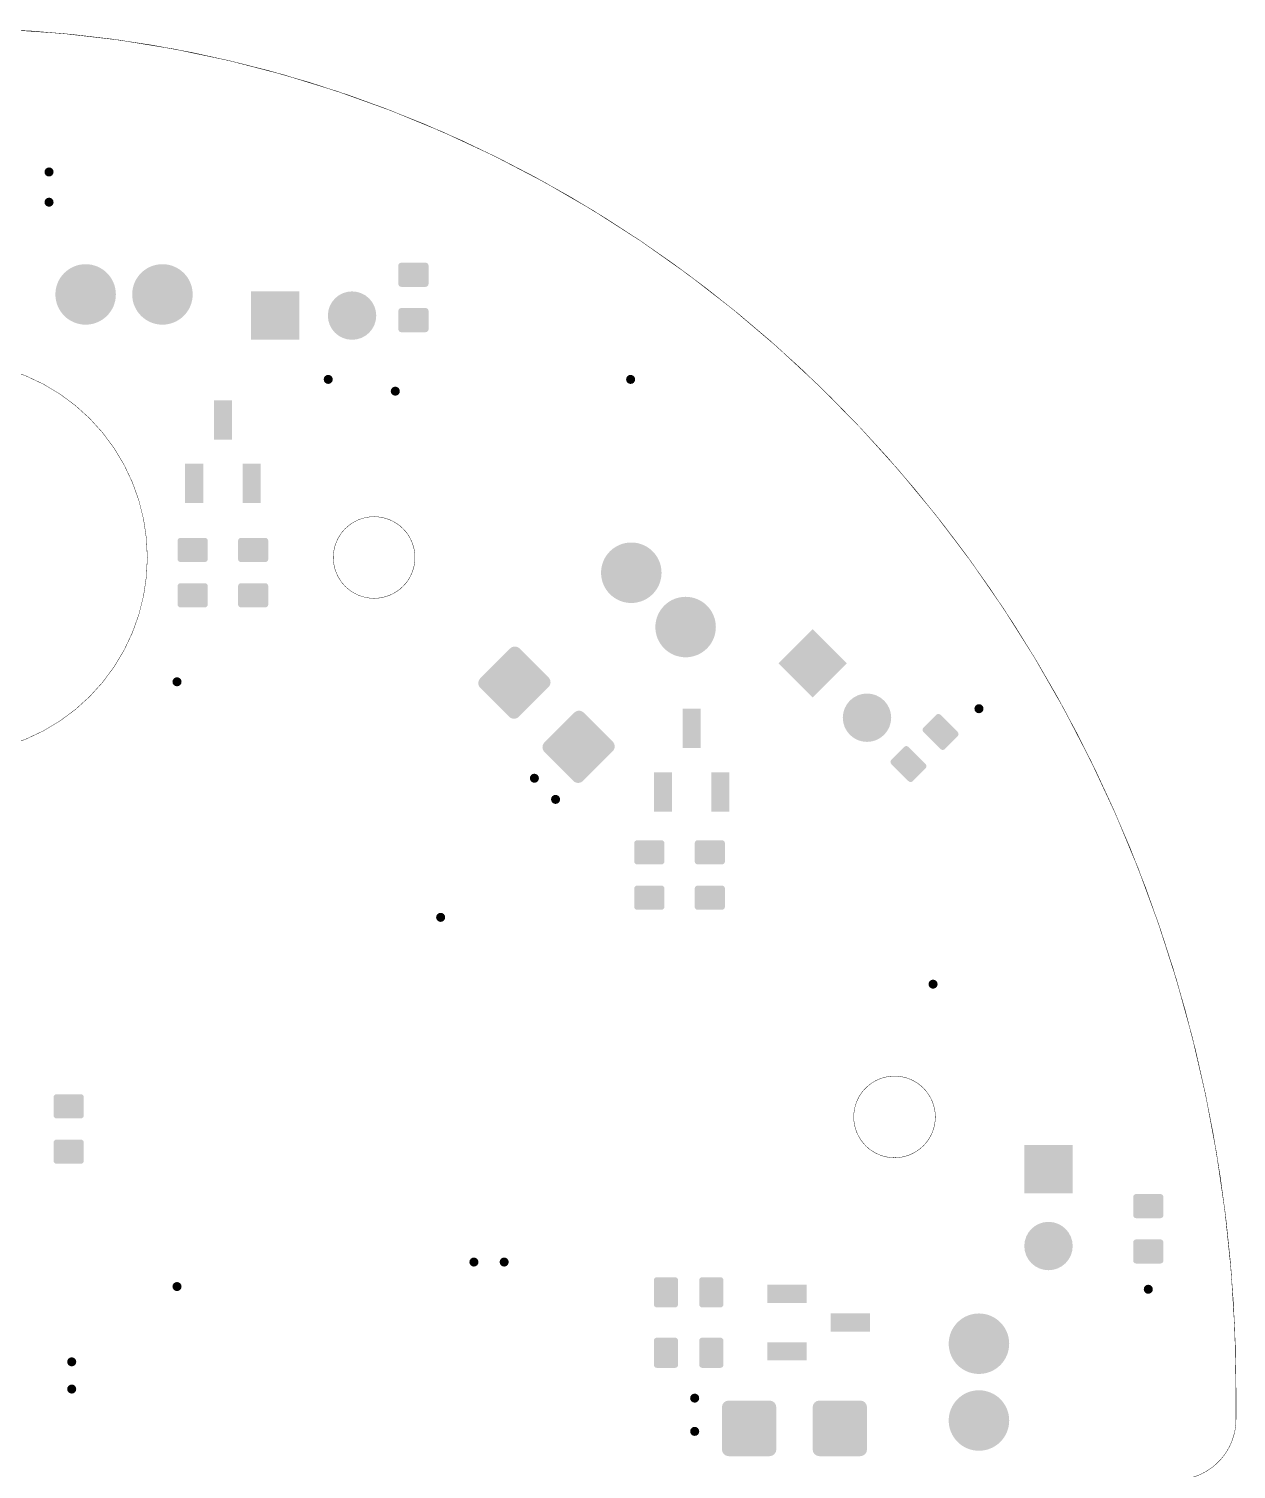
# Model space of a CAD drawing. Header units: inches. Extents: x -42.5 to 42.5, y -72.5 to 17.5.
# Drawn here: x 2.58 to 42.51, y -30.15 to 17.48 of the extents above; entities that cross this region are included whole.
import ezdxf

# ---------------------------------------------------------------- set-up
doc = ezdxf.new("R2010")
doc.units = ezdxf.units.IN
for name, color, linetype in [('Bottom Paste', 16, 'Continuous'), ('Mechanical 1', 6, 'Continuous'), ('Multi-Layer', 9, 'Continuous'), ('Pad Holes', 156, 'Continuous'), ('Via Holes', 16, 'Continuous')]:
    doc.layers.add(name, color=color, linetype=linetype)

# ---------------------------------------------------------------- blocks, each defined once
blk = doc.blocks.new('RES_0603_B_19')
at = {"layer": 'Bottom Paste'}
h = blk.add_hatch(color=16, dxfattribs=at)
edge = h.paths.add_edge_path()
edge.add_arc((-1.05, 0.4), 0.1, 90, 180)
edge.add_line((-1.15, 0.4), (-1.15, -0.4))
edge.add_arc((-1.05, -0.4), 0.1, 180, 270)
edge.add_line((-1.05, -0.5), (-0.45, -0.5))
edge.add_arc((-0.45, -0.4), 0.1, 270, 360)
edge.add_line((-0.35, -0.4), (-0.35, 0.4))
edge.add_arc((-0.45, 0.4), 0.1, 0, 90)
edge.add_line((-0.45, 0.5), (-1.05, 0.5))
h = blk.add_hatch(color=16, dxfattribs=at)
edge = h.paths.add_edge_path()
edge.add_arc((0.45, 0.4), 0.1, 90, 180)
edge.add_line((0.35, 0.4), (0.35, -0.4))
edge.add_arc((0.45, -0.4), 0.1, 180, 270)
edge.add_line((0.45, -0.5), (1.05, -0.5))
edge.add_arc((1.05, -0.4), 0.1, 270, 360)
edge.add_line((1.15, -0.4), (1.15, 0.4))
edge.add_arc((1.05, 0.4), 0.1, 0, 90)
edge.add_line((1.05, 0.5), (0.45, 0.5))
blk = doc.blocks.new('RES_0603_B_20')
at = {"layer": 'Bottom Paste'}
h = blk.add_hatch(color=16, dxfattribs=at)
edge = h.paths.add_edge_path()
edge.add_arc((-1.05, 0.4), 0.1, 90, 180)
edge.add_line((-1.15, 0.4), (-1.15, -0.4))
edge.add_arc((-1.05, -0.4), 0.1, 180, 270)
edge.add_line((-1.05, -0.5), (-0.45, -0.5))
edge.add_arc((-0.45, -0.4), 0.1, 270, 360)
edge.add_line((-0.35, -0.4), (-0.35, 0.4))
edge.add_arc((-0.45, 0.4), 0.1, 0, 90)
edge.add_line((-0.45, 0.5), (-1.05, 0.5))
h = blk.add_hatch(color=16, dxfattribs=at)
edge = h.paths.add_edge_path()
edge.add_arc((0.45, 0.4), 0.1, 90, 180)
edge.add_line((0.35, 0.4), (0.35, -0.4))
edge.add_arc((0.45, -0.4), 0.1, 180, 270)
edge.add_line((0.45, -0.5), (1.05, -0.5))
edge.add_arc((1.05, -0.4), 0.1, 270, 360)
edge.add_line((1.15, -0.4), (1.15, 0.4))
edge.add_arc((1.05, 0.4), 0.1, 0, 90)
edge.add_line((1.05, 0.5), (0.45, 0.5))
blk = doc.blocks.new('RES_0603_B_21')
at = {"layer": 'Bottom Paste'}
h = blk.add_hatch(color=16, dxfattribs=at)
edge = h.paths.add_edge_path()
edge.add_arc((-1.05, 0.4), 0.1, 90, 180)
edge.add_line((-1.15, 0.4), (-1.15, -0.4))
edge.add_arc((-1.05, -0.4), 0.1, 180, 270)
edge.add_line((-1.05, -0.5), (-0.45, -0.5))
edge.add_arc((-0.45, -0.4), 0.1, 270, 360)
edge.add_line((-0.35, -0.4), (-0.35, 0.4))
edge.add_arc((-0.45, 0.4), 0.1, 0, 90)
edge.add_line((-0.45, 0.5), (-1.05, 0.5))
h = blk.add_hatch(color=16, dxfattribs=at)
edge = h.paths.add_edge_path()
edge.add_arc((0.45, 0.4), 0.1, 90, 180)
edge.add_line((0.35, 0.4), (0.35, -0.4))
edge.add_arc((0.45, -0.4), 0.1, 180, 270)
edge.add_line((0.45, -0.5), (1.05, -0.5))
edge.add_arc((1.05, -0.4), 0.1, 270, 360)
edge.add_line((1.15, -0.4), (1.15, 0.4))
edge.add_arc((1.05, 0.4), 0.1, 0, 90)
edge.add_line((1.05, 0.5), (0.45, 0.5))
blk = doc.blocks.new('RES_0603_B_31')
at = {"layer": 'Bottom Paste'}
h = blk.add_hatch(color=16, dxfattribs=at)
edge = h.paths.add_edge_path()
edge.add_arc((-1.05, 0.4), 0.1, 90, 180)
edge.add_line((-1.15, 0.4), (-1.15, -0.4))
edge.add_arc((-1.05, -0.4), 0.1, 180, 270)
edge.add_line((-1.05, -0.5), (-0.45, -0.5))
edge.add_arc((-0.45, -0.4), 0.1, 270, 360)
edge.add_line((-0.35, -0.4), (-0.35, 0.4))
edge.add_arc((-0.45, 0.4), 0.1, 0, 90)
edge.add_line((-0.45, 0.5), (-1.05, 0.5))
h = blk.add_hatch(color=16, dxfattribs=at)
edge = h.paths.add_edge_path()
edge.add_arc((0.45, 0.4), 0.1, 90, 180)
edge.add_line((0.35, 0.4), (0.35, -0.4))
edge.add_arc((0.45, -0.4), 0.1, 180, 270)
edge.add_line((0.45, -0.5), (1.05, -0.5))
edge.add_arc((1.05, -0.4), 0.1, 270, 360)
edge.add_line((1.15, -0.4), (1.15, 0.4))
edge.add_arc((1.05, 0.4), 0.1, 0, 90)
edge.add_line((1.05, 0.5), (0.45, 0.5))
blk = doc.blocks.new('RES_0603_B_32')
at = {"layer": 'Bottom Paste'}
h = blk.add_hatch(color=16, dxfattribs=at)
edge = h.paths.add_edge_path()
edge.add_arc((-1.05, 0.4), 0.1, 90, 180)
edge.add_line((-1.15, 0.4), (-1.15, -0.4))
edge.add_arc((-1.05, -0.4), 0.1, 180, 270)
edge.add_line((-1.05, -0.5), (-0.45, -0.5))
edge.add_arc((-0.45, -0.4), 0.1, 270, 360)
edge.add_line((-0.35, -0.4), (-0.35, 0.4))
edge.add_arc((-0.45, 0.4), 0.1, 0, 90)
edge.add_line((-0.45, 0.5), (-1.05, 0.5))
h = blk.add_hatch(color=16, dxfattribs=at)
edge = h.paths.add_edge_path()
edge.add_arc((0.45, 0.4), 0.1, 90, 180)
edge.add_line((0.35, 0.4), (0.35, -0.4))
edge.add_arc((0.45, -0.4), 0.1, 180, 270)
edge.add_line((0.45, -0.5), (1.05, -0.5))
edge.add_arc((1.05, -0.4), 0.1, 270, 360)
edge.add_line((1.15, -0.4), (1.15, 0.4))
edge.add_arc((1.05, 0.4), 0.1, 0, 90)
edge.add_line((1.05, 0.5), (0.45, 0.5))
blk = doc.blocks.new('RES_0603_B_34')
at = {"layer": 'Bottom Paste'}
h = blk.add_hatch(color=16, dxfattribs=at)
edge = h.paths.add_edge_path()
edge.add_arc((-1.05, 0.4), 0.1, 90, 180)
edge.add_line((-1.15, 0.4), (-1.15, -0.4))
edge.add_arc((-1.05, -0.4), 0.1, 180, 270)
edge.add_line((-1.05, -0.5), (-0.45, -0.5))
edge.add_arc((-0.45, -0.4), 0.1, 270, 360)
edge.add_line((-0.35, -0.4), (-0.35, 0.4))
edge.add_arc((-0.45, 0.4), 0.1, 0, 90)
edge.add_line((-0.45, 0.5), (-1.05, 0.5))
h = blk.add_hatch(color=16, dxfattribs=at)
edge = h.paths.add_edge_path()
edge.add_arc((0.45, 0.4), 0.1, 90, 180)
edge.add_line((0.35, 0.4), (0.35, -0.4))
edge.add_arc((0.45, -0.4), 0.1, 180, 270)
edge.add_line((0.45, -0.5), (1.05, -0.5))
edge.add_arc((1.05, -0.4), 0.1, 270, 360)
edge.add_line((1.15, -0.4), (1.15, 0.4))
edge.add_arc((1.05, 0.4), 0.1, 0, 90)
edge.add_line((1.05, 0.5), (0.45, 0.5))
blk = doc.blocks.new('RES_0603_B_35')
at = {"layer": 'Bottom Paste'}
h = blk.add_hatch(color=16, dxfattribs=at)
edge = h.paths.add_edge_path()
edge.add_arc((-1.05, 0.4), 0.1, 90, 180)
edge.add_line((-1.15, 0.4), (-1.15, -0.4))
edge.add_arc((-1.05, -0.4), 0.1, 180, 270)
edge.add_line((-1.05, -0.5), (-0.45, -0.5))
edge.add_arc((-0.45, -0.4), 0.1, 270, 360)
edge.add_line((-0.35, -0.4), (-0.35, 0.4))
edge.add_arc((-0.45, 0.4), 0.1, 0, 90)
edge.add_line((-0.45, 0.5), (-1.05, 0.5))
h = blk.add_hatch(color=16, dxfattribs=at)
edge = h.paths.add_edge_path()
edge.add_arc((0.45, 0.4), 0.1, 90, 180)
edge.add_line((0.35, 0.4), (0.35, -0.4))
edge.add_arc((0.45, -0.4), 0.1, 180, 270)
edge.add_line((0.45, -0.5), (1.05, -0.5))
edge.add_arc((1.05, -0.4), 0.1, 270, 360)
edge.add_line((1.15, -0.4), (1.15, 0.4))
edge.add_arc((1.05, 0.4), 0.1, 0, 90)
edge.add_line((1.05, 0.5), (0.45, 0.5))
blk = doc.blocks.new('RES_1206_B_36')
at = {"layer": 'Bottom Paste'}
h = blk.add_hatch(color=16, dxfattribs=at)
edge = h.paths.add_edge_path()
edge.add_arc((-2.175, 0.695), 0.225, 90, 180)
edge.add_line((-2.4, 0.695), (-2.4, -0.695))
edge.add_arc((-2.175, -0.695), 0.225, 180, 270)
edge.add_line((-2.175, -0.92), (-0.825, -0.92))
edge.add_arc((-0.825, -0.695), 0.225, 270, 360)
edge.add_line((-0.6, -0.695), (-0.6, 0.695))
edge.add_arc((-0.825, 0.695), 0.225, 0, 90)
edge.add_line((-0.825, 0.92), (-2.175, 0.92))
h = blk.add_hatch(color=16, dxfattribs=at)
edge = h.paths.add_edge_path()
edge.add_arc((0.825, 0.695), 0.225, 90, 180)
edge.add_line((0.6, 0.695), (0.6, -0.695))
edge.add_arc((0.825, -0.695), 0.225, 180, 270)
edge.add_line((0.825, -0.92), (2.175, -0.92))
edge.add_arc((2.175, -0.695), 0.225, 270, 360)
edge.add_line((2.4, -0.695), (2.4, 0.695))
edge.add_arc((2.175, 0.695), 0.225, 0, 90)
edge.add_line((2.175, 0.92), (0.825, 0.92))
blk = doc.blocks.new('RES_0603_B_37')
at = {"layer": 'Bottom Paste'}
h = blk.add_hatch(color=16, dxfattribs=at)
edge = h.paths.add_edge_path()
edge.add_arc((-1.05, 0.4), 0.1, 90, 180)
edge.add_line((-1.15, 0.4), (-1.15, -0.4))
edge.add_arc((-1.05, -0.4), 0.1, 180, 270)
edge.add_line((-1.05, -0.5), (-0.45, -0.5))
edge.add_arc((-0.45, -0.4), 0.1, 270, 360)
edge.add_line((-0.35, -0.4), (-0.35, 0.4))
edge.add_arc((-0.45, 0.4), 0.1, 0, 90)
edge.add_line((-0.45, 0.5), (-1.05, 0.5))
h = blk.add_hatch(color=16, dxfattribs=at)
edge = h.paths.add_edge_path()
edge.add_arc((0.45, 0.4), 0.1, 90, 180)
edge.add_line((0.35, 0.4), (0.35, -0.4))
edge.add_arc((0.45, -0.4), 0.1, 180, 270)
edge.add_line((0.45, -0.5), (1.05, -0.5))
edge.add_arc((1.05, -0.4), 0.1, 270, 360)
edge.add_line((1.15, -0.4), (1.15, 0.4))
edge.add_arc((1.05, 0.4), 0.1, 0, 90)
edge.add_line((1.05, 0.5), (0.45, 0.5))
blk = doc.blocks.new('RES_0603_B_38')
at = {"layer": 'Bottom Paste'}
h = blk.add_hatch(color=16, dxfattribs=at)
edge = h.paths.add_edge_path()
edge.add_arc((-1.05, 0.4), 0.1, 90, 180)
edge.add_line((-1.15, 0.4), (-1.15, -0.4))
edge.add_arc((-1.05, -0.4), 0.1, 180, 270)
edge.add_line((-1.05, -0.5), (-0.45, -0.5))
edge.add_arc((-0.45, -0.4), 0.1, 270, 360)
edge.add_line((-0.35, -0.4), (-0.35, 0.4))
edge.add_arc((-0.45, 0.4), 0.1, 0, 90)
edge.add_line((-0.45, 0.5), (-1.05, 0.5))
h = blk.add_hatch(color=16, dxfattribs=at)
edge = h.paths.add_edge_path()
edge.add_arc((0.45, 0.4), 0.1, 90, 180)
edge.add_line((0.35, 0.4), (0.35, -0.4))
edge.add_arc((0.45, -0.4), 0.1, 180, 270)
edge.add_line((0.45, -0.5), (1.05, -0.5))
edge.add_arc((1.05, -0.4), 0.1, 270, 360)
edge.add_line((1.15, -0.4), (1.15, 0.4))
edge.add_arc((1.05, 0.4), 0.1, 0, 90)
edge.add_line((1.05, 0.5), (0.45, 0.5))
blk = doc.blocks.new('RES_1206_B_39')
at = {"layer": 'Bottom Paste'}
h = blk.add_hatch(color=16, dxfattribs=at)
edge = h.paths.add_edge_path()
edge.add_arc((-2.175, 0.695), 0.225, 90, 180)
edge.add_line((-2.4, 0.695), (-2.4, -0.695))
edge.add_arc((-2.175, -0.695), 0.225, 180, 270)
edge.add_line((-2.175, -0.92), (-0.825, -0.92))
edge.add_arc((-0.825, -0.695), 0.225, 270, 360)
edge.add_line((-0.6, -0.695), (-0.6, 0.695))
edge.add_arc((-0.825, 0.695), 0.225, 0, 90)
edge.add_line((-0.825, 0.92), (-2.175, 0.92))
h = blk.add_hatch(color=16, dxfattribs=at)
edge = h.paths.add_edge_path()
edge.add_arc((0.825, 0.695), 0.225, 90, 180)
edge.add_line((0.6, 0.695), (0.6, -0.695))
edge.add_arc((0.825, -0.695), 0.225, 180, 270)
edge.add_line((0.825, -0.92), (2.175, -0.92))
edge.add_arc((2.175, -0.695), 0.225, 270, 360)
edge.add_line((2.4, -0.695), (2.4, 0.695))
edge.add_arc((2.175, 0.695), 0.225, 0, 90)
edge.add_line((2.175, 0.92), (0.825, 0.92))
blk = doc.blocks.new('SOT95P237X112_3N_B_51')
at = {"layer": 'Bottom Paste'}
for points in [[(-1.7, 1.25), (-0.4, 1.25), (-0.4, 0.65), (-1.7, 0.65)], [(0.4, 0.3), (1.7, 0.3), (1.7, -0.3), (0.4, -0.3)], [(-1.7, -0.65), (-0.4, -0.65), (-0.4, -1.25), (-1.7, -1.25)]]:
    blk.add_hatch(color=16, dxfattribs=at).paths.add_polyline_path(points)
blk = doc.blocks.new('SOT95P237X112_3N_B_52')
at = {"layer": 'Bottom Paste'}
for points in [[(-1.7, 1.25), (-0.4, 1.25), (-0.4, 0.65), (-1.7, 0.65)], [(0.4, 0.3), (1.7, 0.3), (1.7, -0.3), (0.4, -0.3)], [(-1.7, -0.65), (-0.4, -0.65), (-0.4, -1.25), (-1.7, -1.25)]]:
    blk.add_hatch(color=16, dxfattribs=at).paths.add_polyline_path(points)
blk = doc.blocks.new('SOT95P237X112_3N_B_53')
at = {"layer": 'Bottom Paste'}
for points in [[(-1.7, 1.25), (-0.4, 1.25), (-0.4, 0.65), (-1.7, 0.65)], [(0.4, 0.3), (1.7, 0.3), (1.7, -0.3), (0.4, -0.3)], [(-1.7, -0.65), (-0.4, -0.65), (-0.4, -1.25), (-1.7, -1.25)]]:
    blk.add_hatch(color=16, dxfattribs=at).paths.add_polyline_path(points)
blk = doc.blocks.new('SFH4545_62')
at = {"layer": 'Multi-Layer'}
h = blk.add_hatch(color=9, dxfattribs=at)
edge = h.paths.add_edge_path()
edge.add_arc((0, 0), 1, 0, 360)
h = blk.add_hatch(color=9, dxfattribs=at)
edge = h.paths.add_edge_path()
edge.add_arc((2.54, 0), 1, 0, 360)
at = {"layer": 'Pad Holes'}
h = blk.add_hatch(color=7, dxfattribs=at)
edge = h.paths.add_edge_path()
edge.add_arc((0, 0), 0.5, 0, 360)
h = blk.add_hatch(color=7, dxfattribs=at)
edge = h.paths.add_edge_path()
edge.add_arc((2.54, 0), 0.5, 0, 360)
blk = doc.blocks.new('SFH4545_63')
at = {"layer": 'Multi-Layer'}
h = blk.add_hatch(color=9, dxfattribs=at)
edge = h.paths.add_edge_path()
edge.add_arc((0, 0), 1, 0, 360)
h = blk.add_hatch(color=9, dxfattribs=at)
edge = h.paths.add_edge_path()
edge.add_arc((2.54, 0), 1, 0, 360)
at = {"layer": 'Pad Holes'}
h = blk.add_hatch(color=7, dxfattribs=at)
edge = h.paths.add_edge_path()
edge.add_arc((0, 0), 0.5, 0, 360)
h = blk.add_hatch(color=7, dxfattribs=at)
edge = h.paths.add_edge_path()
edge.add_arc((2.54, 0), 0.5, 0, 360)
blk = doc.blocks.new('SFH4545_64')
at = {"layer": 'Multi-Layer'}
h = blk.add_hatch(color=9, dxfattribs=at)
edge = h.paths.add_edge_path()
edge.add_arc((0, 0), 1, 0, 360)
h = blk.add_hatch(color=9, dxfattribs=at)
edge = h.paths.add_edge_path()
edge.add_arc((2.54, 0), 1, 0, 360)
at = {"layer": 'Pad Holes'}
h = blk.add_hatch(color=7, dxfattribs=at)
edge = h.paths.add_edge_path()
edge.add_arc((0, 0), 0.5, 0, 360)
h = blk.add_hatch(color=7, dxfattribs=at)
edge = h.paths.add_edge_path()
edge.add_arc((2.54, 0), 0.5, 0, 360)
blk = doc.blocks.new('FP_6_544_5269_01_4_MFG_72')
at = {"layer": 'Multi-Layer'}
blk.add_hatch(color=9, dxfattribs=at).paths.add_polyline_path([(-2.07, 0.8), (-0.47, 0.8), (-0.47, -0.8), (-2.07, -0.8)])
h = blk.add_hatch(color=9, dxfattribs=at)
edge = h.paths.add_edge_path()
edge.add_arc((1.27, 0), 0.8, 0, 360)
at = {"layer": 'Pad Holes'}
h = blk.add_hatch(color=7, dxfattribs=at)
edge = h.paths.add_edge_path()
edge.add_arc((-1.27, 0), 0.525, 0, 360)
h = blk.add_hatch(color=7, dxfattribs=at)
edge = h.paths.add_edge_path()
edge.add_arc((1.27, 0), 0.525, 0, 360)
blk = doc.blocks.new('FP_6_544_5269_01_4_MFG_73')
at = {"layer": 'Multi-Layer'}
blk.add_hatch(color=9, dxfattribs=at).paths.add_polyline_path([(-2.07, 0.8), (-0.47, 0.8), (-0.47, -0.8), (-2.07, -0.8)])
h = blk.add_hatch(color=9, dxfattribs=at)
edge = h.paths.add_edge_path()
edge.add_arc((1.27, 0), 0.8, 0, 360)
at = {"layer": 'Pad Holes'}
h = blk.add_hatch(color=7, dxfattribs=at)
edge = h.paths.add_edge_path()
edge.add_arc((-1.27, 0), 0.525, 0, 360)
h = blk.add_hatch(color=7, dxfattribs=at)
edge = h.paths.add_edge_path()
edge.add_arc((1.27, 0), 0.525, 0, 360)
blk = doc.blocks.new('FP_6_544_5269_01_4_MFG_74')
at = {"layer": 'Multi-Layer'}
blk.add_hatch(color=9, dxfattribs=at).paths.add_polyline_path([(-2.07, 0.8), (-0.47, 0.8), (-0.47, -0.8), (-2.07, -0.8)])
h = blk.add_hatch(color=9, dxfattribs=at)
edge = h.paths.add_edge_path()
edge.add_arc((1.27, 0), 0.8, 0, 360)
at = {"layer": 'Pad Holes'}
h = blk.add_hatch(color=7, dxfattribs=at)
edge = h.paths.add_edge_path()
edge.add_arc((-1.27, 0), 0.525, 0, 360)
h = blk.add_hatch(color=7, dxfattribs=at)
edge = h.paths.add_edge_path()
edge.add_arc((1.27, 0), 0.525, 0, 360)
blk = doc.blocks.new('CAP_0603_B_83')
at = {"layer": 'Bottom Paste'}
h = blk.add_hatch(color=16, dxfattribs=at)
edge = h.paths.add_edge_path()
edge.add_arc((-1.05, 0.4), 0.1, 90, 180)
edge.add_line((-1.15, 0.4), (-1.15, -0.4))
edge.add_arc((-1.05, -0.4), 0.1, 180, 270)
edge.add_line((-1.05, -0.5), (-0.45, -0.5))
edge.add_arc((-0.45, -0.4), 0.1, 270, 360)
edge.add_line((-0.35, -0.4), (-0.35, 0.4))
edge.add_arc((-0.45, 0.4), 0.1, 0, 90)
edge.add_line((-0.45, 0.5), (-1.05, 0.5))
h = blk.add_hatch(color=16, dxfattribs=at)
edge = h.paths.add_edge_path()
edge.add_arc((0.45, 0.4), 0.1, 90, 180)
edge.add_line((0.35, 0.4), (0.35, -0.4))
edge.add_arc((0.45, -0.4), 0.1, 180, 270)
edge.add_line((0.45, -0.5), (1.05, -0.5))
edge.add_arc((1.05, -0.4), 0.1, 270, 360)
edge.add_line((1.15, -0.4), (1.15, 0.4))
edge.add_arc((1.05, 0.4), 0.1, 0, 90)
edge.add_line((1.05, 0.5), (0.45, 0.5))

msp = doc.modelspace()

# ---------------------------------------------------------------- hatches: boundary and pattern name
at = {"layer": 'Via Holes'}
h = msp.add_hatch(color=7, dxfattribs=at)
edge = h.paths.add_edge_path()
edge.add_arc((3.25, 12.75), 0.15, 0, 360)
h = msp.add_hatch(color=7, dxfattribs=at)
edge = h.paths.add_edge_path()
edge.add_arc((3.25, 11.75), 0.15, 0, 360)
h = msp.add_hatch(color=7, dxfattribs=at)
edge = h.paths.add_edge_path()
edge.add_arc((12.482, 5.89), 0.15, 0, 360)
h = msp.add_hatch(color=7, dxfattribs=at)
edge = h.paths.add_edge_path()
edge.add_arc((22.482, 5.89), 0.15, 0, 360)
h = msp.add_hatch(color=7, dxfattribs=at)
edge = h.paths.add_edge_path()
edge.add_arc((14.7, 5.5), 0.15, 0, 360)
h = msp.add_hatch(color=7, dxfattribs=at)
edge = h.paths.add_edge_path()
edge.add_arc((7.482, -4.11), 0.15, 0, 360)
h = msp.add_hatch(color=7, dxfattribs=at)
edge = h.paths.add_edge_path()
edge.add_arc((34, -5), 0.15, 0, 360)
h = msp.add_hatch(color=7, dxfattribs=at)
edge = h.paths.add_edge_path()
edge.add_arc((19.3, -7.3), 0.15, 0, 360)
h = msp.add_hatch(color=7, dxfattribs=at)
edge = h.paths.add_edge_path()
edge.add_arc((20, -8), 0.15, 0, 360)
h = msp.add_hatch(color=7, dxfattribs=at)
edge = h.paths.add_edge_path()
edge.add_arc((16.2, -11.9), 0.15, 0, 360)
h = msp.add_hatch(color=7, dxfattribs=at)
edge = h.paths.add_edge_path()
edge.add_arc((32.482, -14.11), 0.15, 0, 360)
h = msp.add_hatch(color=7, dxfattribs=at)
edge = h.paths.add_edge_path()
edge.add_arc((17.3, -23.3), 0.15, 0, 360)
h = msp.add_hatch(color=7, dxfattribs=at)
edge = h.paths.add_edge_path()
edge.add_arc((18.3, -23.3), 0.15, 0, 360)
h = msp.add_hatch(color=7, dxfattribs=at)
edge = h.paths.add_edge_path()
edge.add_arc((7.482, -24.11), 0.15, 0, 360)
h = msp.add_hatch(color=7, dxfattribs=at)
edge = h.paths.add_edge_path()
edge.add_arc((39.6, -24.2), 0.15, 0, 360)
h = msp.add_hatch(color=7, dxfattribs=at)
edge = h.paths.add_edge_path()
edge.add_arc((4, -26.6), 0.15, 0, 360)
h = msp.add_hatch(color=7, dxfattribs=at)
edge = h.paths.add_edge_path()
edge.add_arc((4, -27.5), 0.15, 0, 360)
h = msp.add_hatch(color=7, dxfattribs=at)
edge = h.paths.add_edge_path()
edge.add_arc((24.6, -27.8), 0.15, 0, 360)
h = msp.add_hatch(color=7, dxfattribs=at)
edge = h.paths.add_edge_path()
edge.add_arc((24.6, -28.9), 0.15, 0, 360)

# ---------------------------------------------------------------- linework, layer by layer
at = {"layer": 'Mechanical 1'}
for points in [[(1.335, 17.478, 0.0127, 0.0127, 0), (2.669, 17.411, 0.0127, 0.0127, 0)], [(1.854, 17.457, 0.0127, 0.0127, 0), (3.704, 17.329, 0.0127, 0.0127, 0)], [(2.669, 17.411, 0.0127, 0.0127, 0), (4, 17.3, 0.0127, 0.0127, 0)], [(3.704, 17.329, 0.0127, 0.0127, 0), (5.547, 17.115, 0.0127, 0.0127, 0)], [(4, 17.3, 0.0127, 0.0127, 0), (5.327, 17.145, 0.0127, 0.0127, 0)], [(5.327, 17.145, 0.0127, 0.0127, 0), (6.648, 16.946, 0.0127, 0.0127, 0)], [(5.547, 17.115, 0.0127, 0.0127, 0), (7.38, 16.816, 0.0127, 0.0127, 0)], [(6.648, 16.946, 0.0127, 0.0127, 0), (7.964, 16.703, 0.0127, 0.0127, 0)], [(7.38, 16.816, 0.0127, 0.0127, 0), (9.199, 16.433, 0.0127, 0.0127, 0)], [(7.964, 16.703, 0.0127, 0.0127, 0), (9.271, 16.416, 0.0127, 0.0127, 0)], [(9.199, 16.433, 0.0127, 0.0127, 0), (11, 15.967, 0.0127, 0.0127, 0)], [(9.271, 16.416, 0.0127, 0.0127, 0), (10.569, 16.086, 0.0127, 0.0127, 0)], [(10.569, 16.086, 0.0127, 0.0127, 0), (11.857, 15.713, 0.0127, 0.0127, 0)], [(11, 15.967, 0.0127, 0.0127, 0), (12.78, 15.417, 0.0127, 0.0127, 0)], [(11.857, 15.713, 0.0127, 0.0127, 0), (13.133, 15.298, 0.0127, 0.0127, 0)], [(12.78, 15.417, 0.0127, 0.0127, 0), (14.536, 14.786, 0.0127, 0.0127, 0)], [(13.133, 15.298, 0.0127, 0.0127, 0), (14.396, 14.84, 0.0127, 0.0127, 0)], [(14.396, 14.84, 0.0127, 0.0127, 0), (15.645, 14.34, 0.0127, 0.0127, 0)], [(14.536, 14.786, 0.0127, 0.0127, 0), (16.264, 14.075, 0.0127, 0.0127, 0)], [(15.645, 14.34, 0.0127, 0.0127, 0), (16.879, 13.799, 0.0127, 0.0127, 0)], [(16.264, 14.075, 0.0127, 0.0127, 0), (17.961, 13.284, 0.0127, 0.0127, 0)], [(16.879, 13.799, 0.0127, 0.0127, 0), (18.096, 13.217, 0.0127, 0.0127, 0)], [(17.961, 13.284, 0.0127, 0.0127, 0), (19.624, 12.415, 0.0127, 0.0127, 0)], [(18.096, 13.217, 0.0127, 0.0127, 0), (19.295, 12.595, 0.0127, 0.0127, 0)], [(19.295, 12.595, 0.0127, 0.0127, 0), (20.475, 11.934, 0.0127, 0.0127, 0)], [(19.624, 12.415, 0.0127, 0.0127, 0), (21.25, 11.471, 0.0127, 0.0127, 0)], [(20.475, 11.934, 0.0127, 0.0127, 0), (21.634, 11.233, 0.0127, 0.0127, 0)], [(21.25, 11.471, 0.0127, 0.0127, 0), (22.835, 10.453, 0.0127, 0.0127, 0)], [(21.634, 11.233, 0.0127, 0.0127, 0), (22.773, 10.495, 0.0127, 0.0127, 0)], [(22.773, 10.495, 0.0127, 0.0127, 0), (23.889, 9.719, 0.0127, 0.0127, 0)], [(22.835, 10.453, 0.0127, 0.0127, 0), (24.377, 9.362, 0.0127, 0.0127, 0)], [(23.889, 9.719, 0.0127, 0.0127, 0), (24.981, 8.906, 0.0127, 0.0127, 0)], [(24.377, 9.362, 0.0127, 0.0127, 0), (25.872, 8.201, 0.0127, 0.0127, 0)], [(24.981, 8.906, 0.0127, 0.0127, 0), (26.049, 8.057, 0.0127, 0.0127, 0)], [(25.872, 8.201, 0.0127, 0.0127, 0), (27.318, 6.972, 0.0127, 0.0127, 0)], [(26.049, 8.057, 0.0127, 0.0127, 0), (27.091, 7.173, 0.0127, 0.0127, 0)], [(27.091, 7.173, 0.0127, 0.0127, 0), (28.106, 6.255, 0.0127, 0.0127, 0)], [(27.318, 6.972, 0.0127, 0.0127, 0), (28.713, 5.677, 0.0127, 0.0127, 0)], [(28.106, 6.255, 0.0127, 0.0127, 0), (29.093, 5.304, 0.0127, 0.0127, 0)], [(28.713, 5.677, 0.0127, 0.0127, 0), (30.052, 4.32, 0.0127, 0.0127, 0)], [(29.093, 5.304, 0.0127, 0.0127, 0), (30.052, 4.32, 0.0127, 0.0127, 0)], [(30.052, 4.32, 0.0127, 0.0127, 0), (31.334, 2.902, 0.0127, 0.0127, 0)], [(30.052, 4.32, 0.0127, 0.0127, 0), (30.981, 3.305, 0.0127, 0.0127, 0)], [(30.981, 3.305, 0.0127, 0.0127, 0), (31.88, 2.259, 0.0127, 0.0127, 0)], [(31.334, 2.902, 0.0127, 0.0127, 0), (32.557, 1.425, 0.0127, 0.0127, 0)], [(31.88, 2.259, 0.0127, 0.0127, 0), (32.747, 1.184, 0.0127, 0.0127, 0)], [(32.557, 1.425, 0.0127, 0.0127, 0), (33.718, -0.106, 0.0127, 0.0127, 0)], [(32.747, 1.184, 0.0127, 0.0127, 0), (33.582, 0.081, 0.0127, 0.0127, 0)], [(33.582, 0.081, 0.0127, 0.0127, 0), (34.383, -1.05, 0.0127, 0.0127, 0)], [(33.718, -0.106, 0.0127, 0.0127, 0), (34.814, -1.689, 0.0127, 0.0127, 0)], [(34.383, -1.05, 0.0127, 0.0127, 0), (35.151, -2.206, 0.0127, 0.0127, 0)], [(34.814, -1.689, 0.0127, 0.0127, 0), (35.844, -3.322, 0.0127, 0.0127, 0)], [(35.151, -2.206, 0.0127, 0.0127, 0), (35.884, -3.388, 0.0127, 0.0127, 0)], [(35.844, -3.322, 0.0127, 0.0127, 0), (36.806, -5, 0.0127, 0.0127, 0)], [(35.884, -3.388, 0.0127, 0.0127, 0), (36.582, -4.593, 0.0127, 0.0127, 0)], [(36.582, -4.593, 0.0127, 0.0127, 0), (37.243, -5.821, 0.0127, 0.0127, 0)], [(36.806, -5, 0.0127, 0.0127, 0), (37.698, -6.721, 0.0127, 0.0127, 0)], [(37.243, -5.821, 0.0127, 0.0127, 0), (37.868, -7.07, 0.0127, 0.0127, 0)], [(37.698, -6.721, 0.0127, 0.0127, 0), (38.518, -8.482, 0.0127, 0.0127, 0)], [(37.868, -7.07, 0.0127, 0.0127, 0), (38.455, -8.34, 0.0127, 0.0127, 0)], [(38.455, -8.34, 0.0127, 0.0127, 0), (39.005, -9.628, 0.0127, 0.0127, 0)], [(38.518, -8.482, 0.0127, 0.0127, 0), (39.265, -10.279, 0.0127, 0.0127, 0)], [(39.005, -9.628, 0.0127, 0.0127, 0), (39.516, -10.934, 0.0127, 0.0127, 0)], [(39.265, -10.279, 0.0127, 0.0127, 0), (39.937, -12.109, 0.0127, 0.0127, 0)], [(39.516, -10.934, 0.0127, 0.0127, 0), (39.987, -12.257, 0.0127, 0.0127, 0)], [(39.937, -12.109, 0.0127, 0.0127, 0), (40.533, -13.968, 0.0127, 0.0127, 0)], [(39.987, -12.257, 0.0127, 0.0127, 0), (40.42, -13.594, 0.0127, 0.0127, 0)], [(40.42, -13.594, 0.0127, 0.0127, 0), (40.812, -14.945, 0.0127, 0.0127, 0)], [(40.533, -13.968, 0.0127, 0.0127, 0), (41.052, -15.853, 0.0127, 0.0127, 0)], [(40.812, -14.945, 0.0127, 0.0127, 0), (41.165, -16.309, 0.0127, 0.0127, 0)], [(41.052, -15.853, 0.0127, 0.0127, 0), (41.493, -17.76, 0.0127, 0.0127, 0)], [(41.165, -16.309, 0.0127, 0.0127, 0), (41.476, -17.684, 0.0127, 0.0127, 0)], [(41.476, -17.684, 0.0127, 0.0127, 0), (41.747, -19.068, 0.0127, 0.0127, 0)], [(41.493, -17.76, 0.0127, 0.0127, 0), (41.854, -19.686, 0.0127, 0.0127, 0)], [(41.747, -19.068, 0.0127, 0.0127, 0), (41.977, -20.46, 0.0127, 0.0127, 0)], [(41.854, -19.686, 0.0127, 0.0127, 0), (42.136, -21.626, 0.0127, 0.0127, 0)], [(41.977, -20.46, 0.0127, 0.0127, 0), (42.165, -21.86, 0.0127, 0.0127, 0)], [(42.136, -21.626, 0.0127, 0.0127, 0), (42.338, -23.578, 0.0127, 0.0127, 0)], [(42.165, -21.86, 0.0127, 0.0127, 0), (42.311, -23.265, 0.0127, 0.0127, 0)], [(42.311, -23.265, 0.0127, 0.0127, 0), (42.416, -24.674, 0.0127, 0.0127, 0)], [(42.338, -23.578, 0.0127, 0.0127, 0), (42.46, -25.537, 0.0127, 0.0127, 0)], [(42.416, -24.674, 0.0127, 0.0127, 0), (42.479, -26.087, 0.0127, 0.0127, 0)], [(42.46, -25.537, 0.0127, 0.0127, 0), (42.5, -27.5, 0.0127, 0.0127, 0)], [(42.479, -26.087, 0.0127, 0.0127, 0), (42.5, -27.5, 0.0127, 0.0127, 0)], [(42.5, -28.5, 0.0127, 0.0127, 0), (42.5, -27.5, 0.0127, 0.0127, 0)], [(42.5, -28.5, 0.0127, 0.0127, 0), (42.5, -27.5, 0.0127, 0.0127, 0)], [(42.5, -28.5, 0.0127, 0.0127, -0.414214), (40.5, -30.5, 0.0127, 0.0127, 0)], [(42.5, -28.5, 0.0127, 0.0127, -0.414214), (40.5, -30.5, 0.0127, 0.0127, 0)]]:
    msp.add_lwpolyline(points, format="xyseb", dxfattribs=at)
for points in [[(2.665, 17.411, 0.00635, 0.00635, 1), (2.672, 17.411, 0.00635, 0.00635, 1)], [(2.665, 17.411, 0.00635, 0.00635, 1), (2.672, 17.411, 0.00635, 0.00635, 1)], [(3.701, 17.329, 0.00635, 0.00635, 1), (3.707, 17.329, 0.00635, 0.00635, 1)], [(3.701, 17.329, 0.00635, 0.00635, 1), (3.707, 17.329, 0.00635, 0.00635, 1)], [(3.996, 17.3, 0.00635, 0.00635, 1), (4.003, 17.3, 0.00635, 0.00635, 1)], [(3.996, 17.3, 0.00635, 0.00635, 1), (4.003, 17.3, 0.00635, 0.00635, 1)], [(5.323, 17.145, 0.00635, 0.00635, 1), (5.33, 17.145, 0.00635, 0.00635, 1)], [(5.323, 17.145, 0.00635, 0.00635, 1), (5.33, 17.145, 0.00635, 0.00635, 1)], [(5.544, 17.115, 0.00635, 0.00635, 1), (5.551, 17.115, 0.00635, 0.00635, 1)], [(5.544, 17.115, 0.00635, 0.00635, 1), (5.551, 17.115, 0.00635, 0.00635, 1)], [(6.645, 16.946, 0.00635, 0.00635, 1), (6.652, 16.946, 0.00635, 0.00635, 1)], [(6.645, 16.946, 0.00635, 0.00635, 1), (6.652, 16.946, 0.00635, 0.00635, 1)], [(7.377, 16.816, 0.00635, 0.00635, 1), (7.383, 16.816, 0.00635, 0.00635, 1)], [(7.377, 16.816, 0.00635, 0.00635, 1), (7.383, 16.816, 0.00635, 0.00635, 1)], [(7.961, 16.703, 0.00635, 0.00635, 1), (7.967, 16.703, 0.00635, 0.00635, 1)], [(7.961, 16.703, 0.00635, 0.00635, 1), (7.967, 16.703, 0.00635, 0.00635, 1)], [(9.196, 16.433, 0.00635, 0.00635, 1), (9.202, 16.433, 0.00635, 0.00635, 1)], [(9.196, 16.433, 0.00635, 0.00635, 1), (9.202, 16.433, 0.00635, 0.00635, 1)], [(9.268, 16.416, 0.00635, 0.00635, 1), (9.274, 16.416, 0.00635, 0.00635, 1)], [(9.268, 16.416, 0.00635, 0.00635, 1), (9.274, 16.416, 0.00635, 0.00635, 1)], [(10.566, 16.086, 0.00635, 0.00635, 1), (10.572, 16.086, 0.00635, 0.00635, 1)], [(10.566, 16.086, 0.00635, 0.00635, 1), (10.572, 16.086, 0.00635, 0.00635, 1)], [(10.997, 15.967, 0.00635, 0.00635, 1), (11.003, 15.967, 0.00635, 0.00635, 1)], [(10.997, 15.967, 0.00635, 0.00635, 1), (11.003, 15.967, 0.00635, 0.00635, 1)], [(11.854, 15.713, 0.00635, 0.00635, 1), (11.86, 15.713, 0.00635, 0.00635, 1)], [(11.854, 15.713, 0.00635, 0.00635, 1), (11.86, 15.713, 0.00635, 0.00635, 1)], [(12.777, 15.417, 0.00635, 0.00635, 1), (12.783, 15.417, 0.00635, 0.00635, 1)], [(12.777, 15.417, 0.00635, 0.00635, 1), (12.783, 15.417, 0.00635, 0.00635, 1)], [(13.13, 15.298, 0.00635, 0.00635, 1), (13.136, 15.298, 0.00635, 0.00635, 1)], [(13.13, 15.298, 0.00635, 0.00635, 1), (13.136, 15.298, 0.00635, 0.00635, 1)], [(14.393, 14.84, 0.00635, 0.00635, 1), (14.4, 14.84, 0.00635, 0.00635, 1)], [(14.393, 14.84, 0.00635, 0.00635, 1), (14.4, 14.84, 0.00635, 0.00635, 1)], [(14.533, 14.786, 0.00635, 0.00635, 1), (14.539, 14.786, 0.00635, 0.00635, 1)], [(14.533, 14.786, 0.00635, 0.00635, 1), (14.539, 14.786, 0.00635, 0.00635, 1)], [(15.642, 14.34, 0.00635, 0.00635, 1), (15.648, 14.34, 0.00635, 0.00635, 1)], [(15.642, 14.34, 0.00635, 0.00635, 1), (15.648, 14.34, 0.00635, 0.00635, 1)], [(16.261, 14.075, 0.00635, 0.00635, 1), (16.267, 14.075, 0.00635, 0.00635, 1)], [(16.261, 14.075, 0.00635, 0.00635, 1), (16.267, 14.075, 0.00635, 0.00635, 1)], [(16.876, 13.799, 0.00635, 0.00635, 1), (16.882, 13.799, 0.00635, 0.00635, 1)], [(16.876, 13.799, 0.00635, 0.00635, 1), (16.882, 13.799, 0.00635, 0.00635, 1)], [(17.958, 13.284, 0.00635, 0.00635, 1), (17.964, 13.284, 0.00635, 0.00635, 1)], [(17.958, 13.284, 0.00635, 0.00635, 1), (17.964, 13.284, 0.00635, 0.00635, 1)], [(18.092, 13.217, 0.00635, 0.00635, 1), (18.099, 13.217, 0.00635, 0.00635, 1)], [(18.092, 13.217, 0.00635, 0.00635, 1), (18.099, 13.217, 0.00635, 0.00635, 1)], [(19.291, 12.595, 0.00635, 0.00635, 1), (19.298, 12.595, 0.00635, 0.00635, 1)], [(19.291, 12.595, 0.00635, 0.00635, 1), (19.298, 12.595, 0.00635, 0.00635, 1)], [(19.621, 12.415, 0.00635, 0.00635, 1), (19.627, 12.415, 0.00635, 0.00635, 1)], [(19.621, 12.415, 0.00635, 0.00635, 1), (19.627, 12.415, 0.00635, 0.00635, 1)], [(20.471, 11.934, 0.00635, 0.00635, 1), (20.478, 11.934, 0.00635, 0.00635, 1)], [(20.471, 11.934, 0.00635, 0.00635, 1), (20.478, 11.934, 0.00635, 0.00635, 1)], [(21.247, 11.471, 0.00635, 0.00635, 1), (21.253, 11.471, 0.00635, 0.00635, 1)], [(21.247, 11.471, 0.00635, 0.00635, 1), (21.253, 11.471, 0.00635, 0.00635, 1)], [(21.631, 11.233, 0.00635, 0.00635, 1), (21.637, 11.233, 0.00635, 0.00635, 1)], [(21.631, 11.233, 0.00635, 0.00635, 1), (21.637, 11.233, 0.00635, 0.00635, 1)], [(22.769, 10.495, 0.00635, 0.00635, 1), (22.776, 10.495, 0.00635, 0.00635, 1)], [(22.769, 10.495, 0.00635, 0.00635, 1), (22.776, 10.495, 0.00635, 0.00635, 1)], [(22.832, 10.453, 0.00635, 0.00635, 1), (22.838, 10.453, 0.00635, 0.00635, 1)], [(22.832, 10.453, 0.00635, 0.00635, 1), (22.838, 10.453, 0.00635, 0.00635, 1)], [(23.885, 9.719, 0.00635, 0.00635, 1), (23.892, 9.719, 0.00635, 0.00635, 1)], [(23.885, 9.719, 0.00635, 0.00635, 1), (23.892, 9.719, 0.00635, 0.00635, 1)], [(24.374, 9.362, 0.00635, 0.00635, 1), (24.38, 9.362, 0.00635, 0.00635, 1)], [(24.374, 9.362, 0.00635, 0.00635, 1), (24.38, 9.362, 0.00635, 0.00635, 1)], [(24.978, 8.906, 0.00635, 0.00635, 1), (24.984, 8.906, 0.00635, 0.00635, 1)], [(24.978, 8.906, 0.00635, 0.00635, 1), (24.984, 8.906, 0.00635, 0.00635, 1)], [(25.869, 8.201, 0.00635, 0.00635, 1), (25.876, 8.201, 0.00635, 0.00635, 1)], [(25.869, 8.201, 0.00635, 0.00635, 1), (25.876, 8.201, 0.00635, 0.00635, 1)], [(26.045, 8.057, 0.00635, 0.00635, 1), (26.052, 8.057, 0.00635, 0.00635, 1)], [(26.045, 8.057, 0.00635, 0.00635, 1), (26.052, 8.057, 0.00635, 0.00635, 1)], [(27.087, 7.173, 0.00635, 0.00635, 1), (27.094, 7.173, 0.00635, 0.00635, 1)], [(27.087, 7.173, 0.00635, 0.00635, 1), (27.094, 7.173, 0.00635, 0.00635, 1)], [(27.315, 6.972, 0.00635, 0.00635, 1), (27.322, 6.972, 0.00635, 0.00635, 1)], [(27.315, 6.972, 0.00635, 0.00635, 1), (27.322, 6.972, 0.00635, 0.00635, 1)], [(6.5, 0, 0.0127, 0.0127, 1), (-6.5, 0, 0.0127, 0.0127, 1)], [(28.103, 6.255, 0.00635, 0.00635, 1), (28.109, 6.255, 0.00635, 0.00635, 1)], [(28.103, 6.255, 0.00635, 0.00635, 1), (28.109, 6.255, 0.00635, 0.00635, 1)], [(28.709, 5.677, 0.00635, 0.00635, 1), (28.716, 5.677, 0.00635, 0.00635, 1)], [(28.709, 5.677, 0.00635, 0.00635, 1), (28.716, 5.677, 0.00635, 0.00635, 1)], [(29.09, 5.304, 0.00635, 0.00635, 1), (29.096, 5.304, 0.00635, 0.00635, 1)], [(29.09, 5.304, 0.00635, 0.00635, 1), (29.096, 5.304, 0.00635, 0.00635, 1)], [(30.049, 4.32, 0.00635, 0.00635, 1), (30.055, 4.32, 0.00635, 0.00635, 1)], [(30.049, 4.32, 0.00635, 0.00635, 1), (30.055, 4.32, 0.00635, 0.00635, 1)], [(30.049, 4.32, 0.00635, 0.00635, 1), (30.055, 4.32, 0.00635, 0.00635, 1)], [(30.049, 4.32, 0.00635, 0.00635, 1), (30.055, 4.32, 0.00635, 0.00635, 1)], [(30.978, 3.305, 0.00635, 0.00635, 1), (30.984, 3.305, 0.00635, 0.00635, 1)], [(30.978, 3.305, 0.00635, 0.00635, 1), (30.984, 3.305, 0.00635, 0.00635, 1)], [(31.331, 2.902, 0.00635, 0.00635, 1), (31.337, 2.902, 0.00635, 0.00635, 1)], [(31.331, 2.902, 0.00635, 0.00635, 1), (31.337, 2.902, 0.00635, 0.00635, 1)], [(31.877, 2.259, 0.00635, 0.00635, 1), (31.883, 2.259, 0.00635, 0.00635, 1)], [(31.877, 2.259, 0.00635, 0.00635, 1), (31.883, 2.259, 0.00635, 0.00635, 1)], [(32.554, 1.425, 0.00635, 0.00635, 1), (32.56, 1.425, 0.00635, 0.00635, 1)], [(32.554, 1.425, 0.00635, 0.00635, 1), (32.56, 1.425, 0.00635, 0.00635, 1)], [(15.35, 0, 0.0127, 0.0127, 1), (12.65, 0, 0.0127, 0.0127, 1)], [(32.744, 1.184, 0.00635, 0.00635, 1), (32.75, 1.184, 0.00635, 0.00635, 1)], [(32.744, 1.184, 0.00635, 0.00635, 1), (32.75, 1.184, 0.00635, 0.00635, 1)], [(6.497, 0, 0.00635, 0.00635, 1), (6.503, 0, 0.00635, 0.00635, 1)], [(12.647, 0, 0.00635, 0.00635, 1), (12.653, 0, 0.00635, 0.00635, 1)], [(15.347, 0, 0.00635, 0.00635, 1), (15.353, 0, 0.00635, 0.00635, 1)], [(33.578, 0.081, 0.00635, 0.00635, 1), (33.585, 0.081, 0.00635, 0.00635, 1)], [(33.578, 0.081, 0.00635, 0.00635, 1), (33.585, 0.081, 0.00635, 0.00635, 1)], [(33.714, -0.106, 0.00635, 0.00635, 1), (33.721, -0.106, 0.00635, 0.00635, 1)], [(33.714, -0.106, 0.00635, 0.00635, 1), (33.721, -0.106, 0.00635, 0.00635, 1)], [(34.38, -1.05, 0.00635, 0.00635, 1), (34.386, -1.05, 0.00635, 0.00635, 1)], [(34.38, -1.05, 0.00635, 0.00635, 1), (34.386, -1.05, 0.00635, 0.00635, 1)], [(34.811, -1.689, 0.00635, 0.00635, 1), (34.817, -1.689, 0.00635, 0.00635, 1)], [(34.811, -1.689, 0.00635, 0.00635, 1), (34.817, -1.689, 0.00635, 0.00635, 1)], [(35.148, -2.206, 0.00635, 0.00635, 1), (35.154, -2.206, 0.00635, 0.00635, 1)], [(35.148, -2.206, 0.00635, 0.00635, 1), (35.154, -2.206, 0.00635, 0.00635, 1)], [(35.841, -3.322, 0.00635, 0.00635, 1), (35.847, -3.322, 0.00635, 0.00635, 1)], [(35.841, -3.322, 0.00635, 0.00635, 1), (35.847, -3.322, 0.00635, 0.00635, 1)], [(35.881, -3.388, 0.00635, 0.00635, 1), (35.887, -3.388, 0.00635, 0.00635, 1)], [(35.881, -3.388, 0.00635, 0.00635, 1), (35.887, -3.388, 0.00635, 0.00635, 1)], [(36.578, -4.593, 0.00635, 0.00635, 1), (36.585, -4.593, 0.00635, 0.00635, 1)], [(36.578, -4.593, 0.00635, 0.00635, 1), (36.585, -4.593, 0.00635, 0.00635, 1)], [(36.803, -5, 0.00635, 0.00635, 1), (36.809, -5, 0.00635, 0.00635, 1)], [(36.803, -5, 0.00635, 0.00635, 1), (36.809, -5, 0.00635, 0.00635, 1)], [(37.24, -5.821, 0.00635, 0.00635, 1), (37.246, -5.821, 0.00635, 0.00635, 1)], [(37.24, -5.821, 0.00635, 0.00635, 1), (37.246, -5.821, 0.00635, 0.00635, 1)], [(37.695, -6.721, 0.00635, 0.00635, 1), (37.701, -6.721, 0.00635, 0.00635, 1)], [(37.695, -6.721, 0.00635, 0.00635, 1), (37.701, -6.721, 0.00635, 0.00635, 1)], [(37.865, -7.07, 0.00635, 0.00635, 1), (37.871, -7.07, 0.00635, 0.00635, 1)], [(37.865, -7.07, 0.00635, 0.00635, 1), (37.871, -7.07, 0.00635, 0.00635, 1)], [(38.452, -8.34, 0.00635, 0.00635, 1), (38.458, -8.34, 0.00635, 0.00635, 1)], [(38.452, -8.34, 0.00635, 0.00635, 1), (38.458, -8.34, 0.00635, 0.00635, 1)], [(38.515, -8.482, 0.00635, 0.00635, 1), (38.521, -8.482, 0.00635, 0.00635, 1)], [(38.515, -8.482, 0.00635, 0.00635, 1), (38.521, -8.482, 0.00635, 0.00635, 1)], [(39.001, -9.628, 0.00635, 0.00635, 1), (39.008, -9.628, 0.00635, 0.00635, 1)], [(39.001, -9.628, 0.00635, 0.00635, 1), (39.008, -9.628, 0.00635, 0.00635, 1)], [(39.262, -10.279, 0.00635, 0.00635, 1), (39.268, -10.279, 0.00635, 0.00635, 1)], [(39.262, -10.279, 0.00635, 0.00635, 1), (39.268, -10.279, 0.00635, 0.00635, 1)], [(39.512, -10.934, 0.00635, 0.00635, 1), (39.519, -10.934, 0.00635, 0.00635, 1)], [(39.512, -10.934, 0.00635, 0.00635, 1), (39.519, -10.934, 0.00635, 0.00635, 1)], [(39.934, -12.109, 0.00635, 0.00635, 1), (39.94, -12.109, 0.00635, 0.00635, 1)], [(39.934, -12.109, 0.00635, 0.00635, 1), (39.94, -12.109, 0.00635, 0.00635, 1)], [(39.984, -12.257, 0.00635, 0.00635, 1), (39.991, -12.257, 0.00635, 0.00635, 1)], [(39.984, -12.257, 0.00635, 0.00635, 1), (39.991, -12.257, 0.00635, 0.00635, 1)], [(40.417, -13.594, 0.00635, 0.00635, 1), (40.423, -13.594, 0.00635, 0.00635, 1)], [(40.417, -13.594, 0.00635, 0.00635, 1), (40.423, -13.594, 0.00635, 0.00635, 1)], [(40.53, -13.968, 0.00635, 0.00635, 1), (40.536, -13.968, 0.00635, 0.00635, 1)], [(40.53, -13.968, 0.00635, 0.00635, 1), (40.536, -13.968, 0.00635, 0.00635, 1)], [(40.809, -14.945, 0.00635, 0.00635, 1), (40.816, -14.945, 0.00635, 0.00635, 1)], [(40.809, -14.945, 0.00635, 0.00635, 1), (40.816, -14.945, 0.00635, 0.00635, 1)], [(41.049, -15.853, 0.00635, 0.00635, 1), (41.055, -15.853, 0.00635, 0.00635, 1)], [(41.049, -15.853, 0.00635, 0.00635, 1), (41.055, -15.853, 0.00635, 0.00635, 1)], [(41.162, -16.309, 0.00635, 0.00635, 1), (41.168, -16.309, 0.00635, 0.00635, 1)], [(41.162, -16.309, 0.00635, 0.00635, 1), (41.168, -16.309, 0.00635, 0.00635, 1)], [(32.558, -18.5, 0.0127, 0.0127, 1), (29.859, -18.5, 0.0127, 0.0127, 1)], [(41.473, -17.684, 0.00635, 0.00635, 1), (41.48, -17.684, 0.00635, 0.00635, 1)], [(41.473, -17.684, 0.00635, 0.00635, 1), (41.48, -17.684, 0.00635, 0.00635, 1)], [(41.489, -17.76, 0.00635, 0.00635, 1), (41.496, -17.76, 0.00635, 0.00635, 1)], [(41.489, -17.76, 0.00635, 0.00635, 1), (41.496, -17.76, 0.00635, 0.00635, 1)], [(29.855, -18.5, 0.00635, 0.00635, 1), (29.862, -18.5, 0.00635, 0.00635, 1)], [(32.555, -18.5, 0.00635, 0.00635, 1), (32.562, -18.5, 0.00635, 0.00635, 1)], [(41.744, -19.068, 0.00635, 0.00635, 1), (41.75, -19.068, 0.00635, 0.00635, 1)], [(41.744, -19.068, 0.00635, 0.00635, 1), (41.75, -19.068, 0.00635, 0.00635, 1)], [(41.851, -19.686, 0.00635, 0.00635, 1), (41.858, -19.686, 0.00635, 0.00635, 1)], [(41.851, -19.686, 0.00635, 0.00635, 1), (41.858, -19.686, 0.00635, 0.00635, 1)], [(41.974, -20.46, 0.00635, 0.00635, 1), (41.98, -20.46, 0.00635, 0.00635, 1)], [(41.974, -20.46, 0.00635, 0.00635, 1), (41.98, -20.46, 0.00635, 0.00635, 1)], [(42.133, -21.626, 0.00635, 0.00635, 1), (42.14, -21.626, 0.00635, 0.00635, 1)], [(42.133, -21.626, 0.00635, 0.00635, 1), (42.14, -21.626, 0.00635, 0.00635, 1)], [(42.162, -21.86, 0.00635, 0.00635, 1), (42.168, -21.86, 0.00635, 0.00635, 1)], [(42.162, -21.86, 0.00635, 0.00635, 1), (42.168, -21.86, 0.00635, 0.00635, 1)], [(42.308, -23.265, 0.00635, 0.00635, 1), (42.315, -23.265, 0.00635, 0.00635, 1)], [(42.308, -23.265, 0.00635, 0.00635, 1), (42.315, -23.265, 0.00635, 0.00635, 1)], [(42.335, -23.578, 0.00635, 0.00635, 1), (42.341, -23.578, 0.00635, 0.00635, 1)], [(42.335, -23.578, 0.00635, 0.00635, 1), (42.341, -23.578, 0.00635, 0.00635, 1)], [(42.413, -24.674, 0.00635, 0.00635, 1), (42.419, -24.674, 0.00635, 0.00635, 1)], [(42.413, -24.674, 0.00635, 0.00635, 1), (42.419, -24.674, 0.00635, 0.00635, 1)], [(42.456, -25.537, 0.00635, 0.00635, 1), (42.463, -25.537, 0.00635, 0.00635, 1)], [(42.456, -25.537, 0.00635, 0.00635, 1), (42.463, -25.537, 0.00635, 0.00635, 1)], [(42.476, -26.087, 0.00635, 0.00635, 1), (42.482, -26.087, 0.00635, 0.00635, 1)], [(42.476, -26.087, 0.00635, 0.00635, 1), (42.482, -26.087, 0.00635, 0.00635, 1)], [(42.497, -27.5, 0.00635, 0.00635, 1), (42.503, -27.5, 0.00635, 0.00635, 1)], [(42.497, -27.5, 0.00635, 0.00635, 1), (42.503, -27.5, 0.00635, 0.00635, 1)], [(42.497, -27.5, 0.00635, 0.00635, 1), (42.503, -27.5, 0.00635, 0.00635, 1)], [(42.497, -27.5, 0.00635, 0.00635, 1), (42.503, -27.5, 0.00635, 0.00635, 1)], [(42.497, -28.5, 0.00635, 0.00635, 1), (42.503, -28.5, 0.00635, 0.00635, 1)], [(42.497, -28.5, 0.00635, 0.00635, 1), (42.503, -28.5, 0.00635, 0.00635, 1)], [(42.497, -28.5, 0.00635, 0.00635, 1), (42.503, -28.5, 0.00635, 0.00635, 1)], [(42.497, -28.5, 0.00635, 0.00635, 1), (42.503, -28.5, 0.00635, 0.00635, 1)]]:
    msp.add_lwpolyline(points, format="xyseb", close=True, dxfattribs=at)

# ---------------------------------------------------------------- block references
for name, p, rotation in [('SFH4545_62', (7, 8.7), 180), ('RES_0603_B_19', (15.3, 8.6), 270), ('SOT95P237X112_3N_B_51', (9, 3.5), 90), ('RES_0603_B_31', (8, -0.5), 90), ('RES_0603_B_32', (10, -0.5), 90), ('SFH4545_63', (24.3, -2.3), 135), ('FP_6_544_5269_01_4_MFG_73', (29.4, -4.4), 315), ('RES_1206_B_36', (19.7, -5.2), 315), ('SOT95P237X112_3N_B_52', (24.5, -6.7), 90), ('RES_0603_B_20', (32.2, -6.3), 45), ('RES_0603_B_34', (23.1, -10.5), 90), ('RES_0603_B_35', (25.1, -10.5), 90), ('CAP_0603_B_83', (3.9, -18.9), 90), ('FP_6_544_5269_01_4_MFG_74', (36.3, -21.5), 270), ('RES_0603_B_21', (39.6, -22.2), 270), ('SFH4545_64', (34, -26), 270), ('RES_1206_B_39', (27.9, -28.8), 180)]:
    msp.add_blockref(name, p, dxfattribs=dict(rotation=rotation))
for name, p in [('FP_6_544_5269_01_4_MFG_72', (12, 8)), ('RES_0603_B_37', (24.4, -24.3)), ('SOT95P237X112_3N_B_53', (28.7, -25.3)), ('RES_0603_B_38', (24.4, -26.3))]:
    msp.add_blockref(name, p)

doc.saveas('drawing.dxf')
